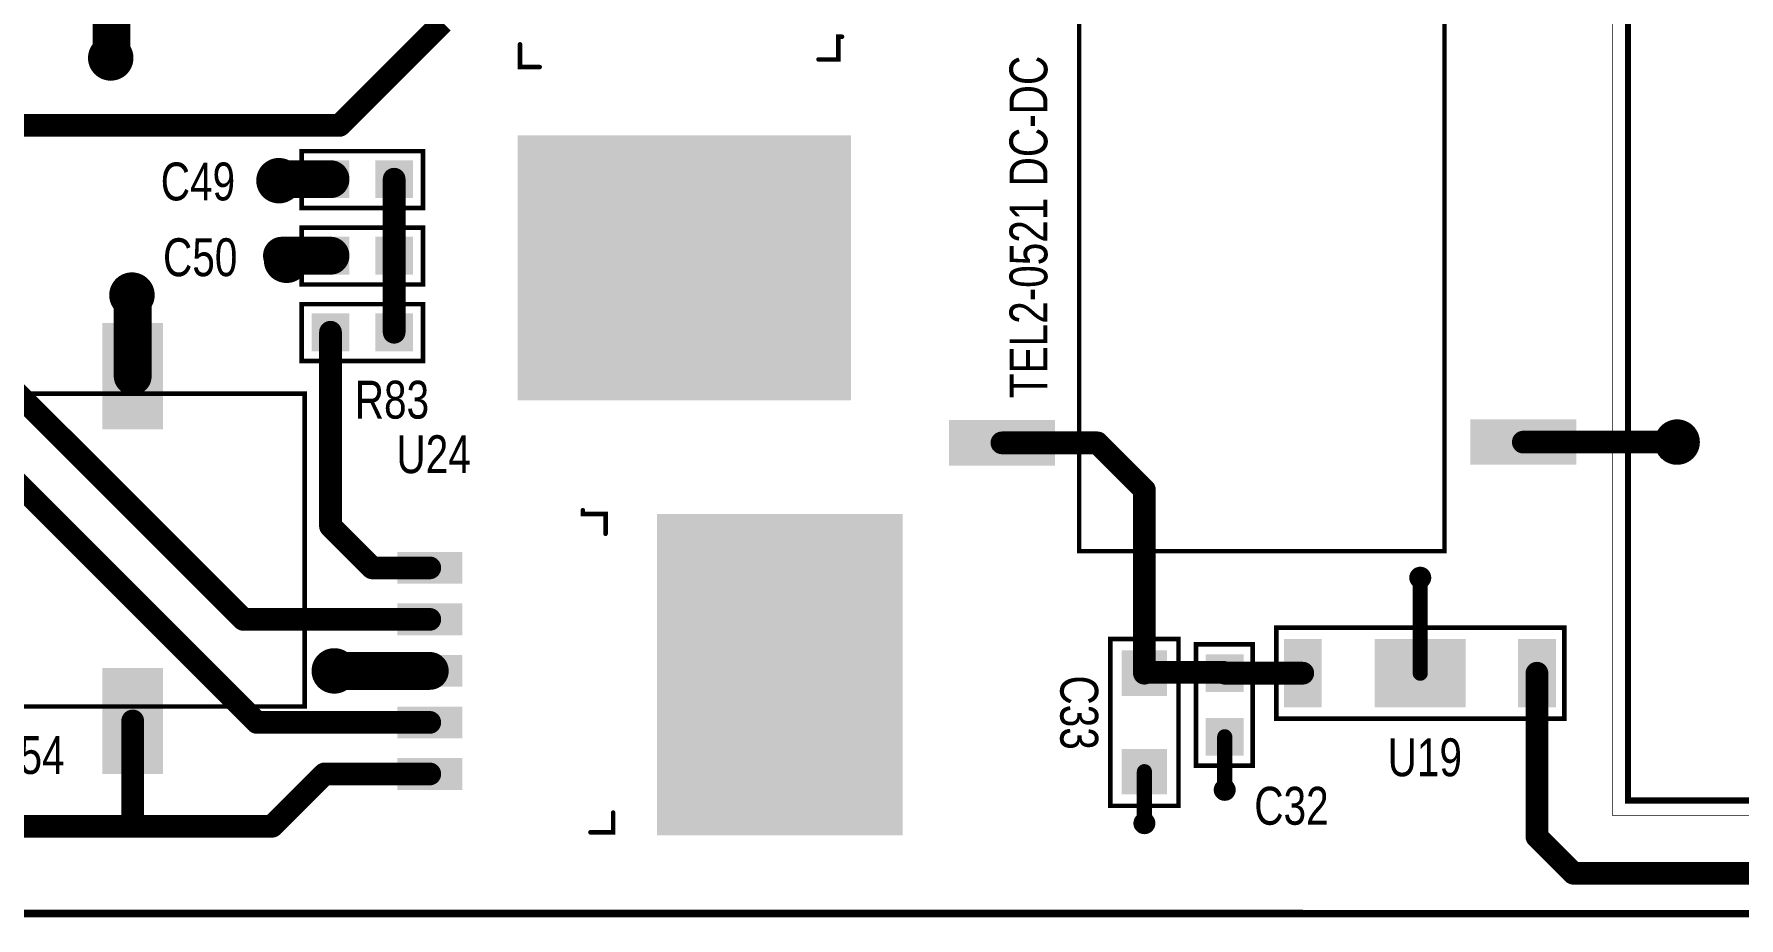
# Model space of a CAD drawing. Extents: x 0 to 8.76, y 0.02 to 4.83.
# Drawn here: x 1.787 to 4.037, y 0.023 to 1.19 of the extents above; entities that cross this region are included whole.
import ezdxf

# ---------------------------------------------------------------- set-up
doc = ezdxf.new("R2010")
doc.units = 0

msp = doc.modelspace()

# ---------------------------------------------------------------- linework, layer by layer
for points, const_width in [([(8.684, 0.028), (0.778, 0.029), (0.778, 4.826), (8.686, 4.826), (8.686, 0.028), (8.684, 0.028)], 0.01), ([(5.69, 2.018), (5.69, 0.158), (3.87, 0.158), (3.87, 2.018), (5.69, 2.018)], 0.001)]:
    msp.add_lwpolyline(points, close=True, dxfattribs=dict(const_width=const_width))
at = {"const_width": 0.0005}
msp.add_lwpolyline([(3.8698, 0.158, 1), (3.8703, 0.158, 1)], format="xyb", close=True, dxfattribs=at)
at = {"layer": 'DRL'}
for points, const_width in [([(1.878, 1.158, 1), (1.898, 1.158, 1)], 0.02), ([(2.1, 0.996, 1), (2.12, 0.996, 1)], 0.02), ([(2.1, 0.996, 1), (2.12, 0.996, 1)], 0.02), ([(2.1, 0.996, 1), (2.12, 0.996, 1)], 0.02), ([(2.11, 0.891, 1), (2.13, 0.891, 1)], 0.02), ([(2.11, 0.891, 1), (2.13, 0.891, 1)], 0.02), ([(1.906, 0.845, 1), (1.926, 0.845, 1)], 0.02), ([(1.906, 0.845, 1), (1.926, 0.845, 1)], 0.02), ([(1.906, 0.845, 1), (1.926, 0.845, 1)], 0.02), ([(3.945, 0.651, 1), (3.965, 0.651, 1)], 0.02), ([(3.945, 0.651, 1), (3.965, 0.651, 1)], 0.02), ([(3.611, 0.472, 1), (3.621, 0.472, 1)], 0.01), ([(3.611, 0.472, 1), (3.621, 0.472, 1)], 0.01), ([(2.173, 0.349, 1), (2.193, 0.349, 1)], 0.02), ([(3.353, 0.192, 1), (3.363, 0.192, 1)], 0.01), ([(3.353, 0.192, 1), (3.363, 0.192, 1)], 0.01), ([(3.247, 0.148, 1), (3.257, 0.148, 1)], 0.01), ([(3.247, 0.148, 1), (3.257, 0.148, 1)], 0.01)]:
    msp.add_lwpolyline(points, format="xyb", close=True, dxfattribs=dict(at, const_width=const_width))
at = {"layer": 'FAB'}
for points, const_width in [([(1.878, 1.158, 1), (1.898, 1.158, 1)], 0.02), ([(2.1, 0.996, 1), (2.12, 0.996, 1)], 0.02), ([(2.1, 0.996, 1), (2.12, 0.996, 1)], 0.02), ([(2.1, 0.996, 1), (2.12, 0.996, 1)], 0.02), ([(2.11, 0.891, 1), (2.13, 0.891, 1)], 0.02), ([(2.11, 0.891, 1), (2.13, 0.891, 1)], 0.02), ([(1.906, 0.845, 1), (1.926, 0.845, 1)], 0.02), ([(1.906, 0.845, 1), (1.926, 0.845, 1)], 0.02), ([(1.906, 0.845, 1), (1.926, 0.845, 1)], 0.02), ([(3.945, 0.651, 1), (3.965, 0.651, 1)], 0.02), ([(3.945, 0.651, 1), (3.965, 0.651, 1)], 0.02), ([(3.611, 0.472, 1), (3.621, 0.472, 1)], 0.01), ([(3.611, 0.472, 1), (3.621, 0.472, 1)], 0.01), ([(2.173, 0.349, 1), (2.193, 0.349, 1)], 0.02), ([(3.353, 0.192, 1), (3.363, 0.192, 1)], 0.01), ([(3.353, 0.192, 1), (3.363, 0.192, 1)], 0.01), ([(3.247, 0.148, 1), (3.257, 0.148, 1)], 0.01), ([(3.247, 0.148, 1), (3.257, 0.148, 1)], 0.01)]:
    msp.add_lwpolyline(points, format="xyb", close=True, dxfattribs=dict(at, const_width=const_width))
at = {"layer": 'GND'}
for points, const_width in [([(1.876, 1.158, 1), (1.9, 1.158, 1)], 0.025), ([(2.098, 0.996, 1), (2.122, 0.996, 1)], 0.025), ([(2.098, 0.996, 1), (2.122, 0.996, 1)], 0.025), ([(2.098, 0.996, 1), (2.122, 0.996, 1)], 0.025), ([(2.108, 0.891, 1), (2.132, 0.891, 1)], 0.025), ([(2.108, 0.891, 1), (2.132, 0.891, 1)], 0.025), ([(1.904, 0.845, 1), (1.928, 0.845, 1)], 0.025), ([(1.904, 0.845, 1), (1.928, 0.845, 1)], 0.025), ([(1.904, 0.845, 1), (1.928, 0.845, 1)], 0.025), ([(3.943, 0.651, 1), (3.967, 0.651, 1)], 0.025), ([(3.943, 0.651, 1), (3.967, 0.651, 1)], 0.025), ([(3.61, 0.472, 1), (3.622, 0.472, 1)], 0.012), ([(3.61, 0.472, 1), (3.622, 0.472, 1)], 0.012), ([(2.171, 0.349, 1), (2.195, 0.349, 1)], 0.025), ([(3.352, 0.192, 1), (3.364, 0.192, 1)], 0.012), ([(3.352, 0.192, 1), (3.364, 0.192, 1)], 0.012), ([(3.246, 0.148, 1), (3.258, 0.148, 1)], 0.012), ([(3.246, 0.148, 1), (3.258, 0.148, 1)], 0.012)]:
    msp.add_lwpolyline(points, format="xyb", close=True, dxfattribs=dict(at, const_width=const_width))
at = {"layer": 'I10'}
for points, const_width in [([(1.876, 1.158, 1), (1.9, 1.158, 1)], 0.025), ([(2.098, 0.996, 1), (2.122, 0.996, 1)], 0.025), ([(2.098, 0.996, 1), (2.122, 0.996, 1)], 0.025), ([(2.098, 0.996, 1), (2.122, 0.996, 1)], 0.025), ([(2.108, 0.891, 1), (2.132, 0.891, 1)], 0.025), ([(2.108, 0.891, 1), (2.132, 0.891, 1)], 0.025), ([(1.904, 0.845, 1), (1.928, 0.845, 1)], 0.025), ([(1.904, 0.845, 1), (1.928, 0.845, 1)], 0.025), ([(1.904, 0.845, 1), (1.928, 0.845, 1)], 0.025), ([(3.943, 0.651, 1), (3.967, 0.651, 1)], 0.025), ([(3.943, 0.651, 1), (3.967, 0.651, 1)], 0.025), ([(3.61, 0.472, 1), (3.622, 0.472, 1)], 0.012), ([(3.61, 0.472, 1), (3.622, 0.472, 1)], 0.012), ([(2.171, 0.349, 1), (2.195, 0.349, 1)], 0.025), ([(3.352, 0.192, 1), (3.364, 0.192, 1)], 0.012), ([(3.352, 0.192, 1), (3.364, 0.192, 1)], 0.012), ([(3.246, 0.148, 1), (3.258, 0.148, 1)], 0.012), ([(3.246, 0.148, 1), (3.258, 0.148, 1)], 0.012)]:
    msp.add_lwpolyline(points, format="xyb", close=True, dxfattribs=dict(at, const_width=const_width))
at = {"layer": 'I11'}
for points, const_width in [([(1.876, 1.158, 1), (1.9, 1.158, 1)], 0.025), ([(2.098, 0.996, 1), (2.122, 0.996, 1)], 0.025), ([(2.098, 0.996, 1), (2.122, 0.996, 1)], 0.025), ([(2.098, 0.996, 1), (2.122, 0.996, 1)], 0.025), ([(2.108, 0.891, 1), (2.132, 0.891, 1)], 0.025), ([(2.108, 0.891, 1), (2.132, 0.891, 1)], 0.025), ([(1.904, 0.845, 1), (1.928, 0.845, 1)], 0.025), ([(1.904, 0.845, 1), (1.928, 0.845, 1)], 0.025), ([(1.904, 0.845, 1), (1.928, 0.845, 1)], 0.025), ([(3.943, 0.651, 1), (3.967, 0.651, 1)], 0.025), ([(3.943, 0.651, 1), (3.967, 0.651, 1)], 0.025), ([(3.61, 0.472, 1), (3.622, 0.472, 1)], 0.012), ([(3.61, 0.472, 1), (3.622, 0.472, 1)], 0.012), ([(2.171, 0.349, 1), (2.195, 0.349, 1)], 0.025), ([(3.352, 0.192, 1), (3.364, 0.192, 1)], 0.012), ([(3.352, 0.192, 1), (3.364, 0.192, 1)], 0.012), ([(3.246, 0.148, 1), (3.258, 0.148, 1)], 0.012), ([(3.246, 0.148, 1), (3.258, 0.148, 1)], 0.012)]:
    msp.add_lwpolyline(points, format="xyb", close=True, dxfattribs=dict(at, const_width=const_width))
at = {"layer": 'I12'}
for points, const_width in [([(1.876, 1.158, 1), (1.9, 1.158, 1)], 0.025), ([(2.098, 0.996, 1), (2.122, 0.996, 1)], 0.025), ([(2.098, 0.996, 1), (2.122, 0.996, 1)], 0.025), ([(2.098, 0.996, 1), (2.122, 0.996, 1)], 0.025), ([(2.108, 0.891, 1), (2.132, 0.891, 1)], 0.025), ([(2.108, 0.891, 1), (2.132, 0.891, 1)], 0.025), ([(1.904, 0.845, 1), (1.928, 0.845, 1)], 0.025), ([(1.904, 0.845, 1), (1.928, 0.845, 1)], 0.025), ([(1.904, 0.845, 1), (1.928, 0.845, 1)], 0.025), ([(3.943, 0.651, 1), (3.967, 0.651, 1)], 0.025), ([(3.943, 0.651, 1), (3.967, 0.651, 1)], 0.025), ([(3.61, 0.472, 1), (3.622, 0.472, 1)], 0.012), ([(3.61, 0.472, 1), (3.622, 0.472, 1)], 0.012), ([(2.171, 0.349, 1), (2.195, 0.349, 1)], 0.025), ([(3.352, 0.192, 1), (3.364, 0.192, 1)], 0.012), ([(3.352, 0.192, 1), (3.364, 0.192, 1)], 0.012), ([(3.246, 0.148, 1), (3.258, 0.148, 1)], 0.012), ([(3.246, 0.148, 1), (3.258, 0.148, 1)], 0.012)]:
    msp.add_lwpolyline(points, format="xyb", close=True, dxfattribs=dict(at, const_width=const_width))
at = {"layer": 'IN3'}
for points, const_width in [([(1.876, 1.158, 1), (1.9, 1.158, 1)], 0.025), ([(2.098, 0.996, 1), (2.122, 0.996, 1)], 0.025), ([(2.098, 0.996, 1), (2.122, 0.996, 1)], 0.025), ([(2.098, 0.996, 1), (2.122, 0.996, 1)], 0.025), ([(2.108, 0.891, 1), (2.132, 0.891, 1)], 0.025), ([(2.108, 0.891, 1), (2.132, 0.891, 1)], 0.025), ([(1.904, 0.845, 1), (1.928, 0.845, 1)], 0.025), ([(1.904, 0.845, 1), (1.928, 0.845, 1)], 0.025), ([(1.904, 0.845, 1), (1.928, 0.845, 1)], 0.025), ([(3.943, 0.651, 1), (3.967, 0.651, 1)], 0.025), ([(3.943, 0.651, 1), (3.967, 0.651, 1)], 0.025), ([(3.61, 0.472, 1), (3.622, 0.472, 1)], 0.012), ([(3.61, 0.472, 1), (3.622, 0.472, 1)], 0.012), ([(2.171, 0.349, 1), (2.195, 0.349, 1)], 0.025), ([(3.352, 0.192, 1), (3.364, 0.192, 1)], 0.012), ([(3.352, 0.192, 1), (3.364, 0.192, 1)], 0.012), ([(3.246, 0.148, 1), (3.258, 0.148, 1)], 0.012), ([(3.246, 0.148, 1), (3.258, 0.148, 1)], 0.012)]:
    msp.add_lwpolyline(points, format="xyb", close=True, dxfattribs=dict(at, const_width=const_width))
at = {"layer": 'IN4'}
for points, const_width in [([(1.876, 1.158, 1), (1.9, 1.158, 1)], 0.025), ([(2.098, 0.996, 1), (2.122, 0.996, 1)], 0.025), ([(2.098, 0.996, 1), (2.122, 0.996, 1)], 0.025), ([(2.098, 0.996, 1), (2.122, 0.996, 1)], 0.025), ([(2.108, 0.891, 1), (2.132, 0.891, 1)], 0.025), ([(2.108, 0.891, 1), (2.132, 0.891, 1)], 0.025), ([(1.904, 0.845, 1), (1.928, 0.845, 1)], 0.025), ([(1.904, 0.845, 1), (1.928, 0.845, 1)], 0.025), ([(1.904, 0.845, 1), (1.928, 0.845, 1)], 0.025), ([(3.943, 0.651, 1), (3.967, 0.651, 1)], 0.025), ([(3.943, 0.651, 1), (3.967, 0.651, 1)], 0.025), ([(3.61, 0.472, 1), (3.622, 0.472, 1)], 0.012), ([(3.61, 0.472, 1), (3.622, 0.472, 1)], 0.012), ([(2.171, 0.349, 1), (2.195, 0.349, 1)], 0.025), ([(3.352, 0.192, 1), (3.364, 0.192, 1)], 0.012), ([(3.352, 0.192, 1), (3.364, 0.192, 1)], 0.012), ([(3.246, 0.148, 1), (3.258, 0.148, 1)], 0.012), ([(3.246, 0.148, 1), (3.258, 0.148, 1)], 0.012)]:
    msp.add_lwpolyline(points, format="xyb", close=True, dxfattribs=dict(at, const_width=const_width))
at = {"layer": 'IN5'}
for points, const_width in [([(1.876, 1.158, 1), (1.9, 1.158, 1)], 0.025), ([(2.098, 0.996, 1), (2.122, 0.996, 1)], 0.025), ([(2.098, 0.996, 1), (2.122, 0.996, 1)], 0.025), ([(2.098, 0.996, 1), (2.122, 0.996, 1)], 0.025), ([(2.108, 0.891, 1), (2.132, 0.891, 1)], 0.025), ([(2.108, 0.891, 1), (2.132, 0.891, 1)], 0.025), ([(1.904, 0.845, 1), (1.928, 0.845, 1)], 0.025), ([(1.904, 0.845, 1), (1.928, 0.845, 1)], 0.025), ([(1.904, 0.845, 1), (1.928, 0.845, 1)], 0.025), ([(3.943, 0.651, 1), (3.967, 0.651, 1)], 0.025), ([(3.943, 0.651, 1), (3.967, 0.651, 1)], 0.025), ([(3.61, 0.472, 1), (3.622, 0.472, 1)], 0.012), ([(3.61, 0.472, 1), (3.622, 0.472, 1)], 0.012), ([(2.171, 0.349, 1), (2.195, 0.349, 1)], 0.025), ([(3.352, 0.192, 1), (3.364, 0.192, 1)], 0.012), ([(3.352, 0.192, 1), (3.364, 0.192, 1)], 0.012), ([(3.246, 0.148, 1), (3.258, 0.148, 1)], 0.012), ([(3.246, 0.148, 1), (3.258, 0.148, 1)], 0.012)]:
    msp.add_lwpolyline(points, format="xyb", close=True, dxfattribs=dict(at, const_width=const_width))
at = {"layer": 'IN6'}
for points, const_width in [([(1.876, 1.158, 1), (1.9, 1.158, 1)], 0.025), ([(2.098, 0.996, 1), (2.122, 0.996, 1)], 0.025), ([(2.098, 0.996, 1), (2.122, 0.996, 1)], 0.025), ([(2.098, 0.996, 1), (2.122, 0.996, 1)], 0.025), ([(2.108, 0.891, 1), (2.132, 0.891, 1)], 0.025), ([(2.108, 0.891, 1), (2.132, 0.891, 1)], 0.025), ([(1.904, 0.845, 1), (1.928, 0.845, 1)], 0.025), ([(1.904, 0.845, 1), (1.928, 0.845, 1)], 0.025), ([(1.904, 0.845, 1), (1.928, 0.845, 1)], 0.025), ([(3.943, 0.651, 1), (3.967, 0.651, 1)], 0.025), ([(3.943, 0.651, 1), (3.967, 0.651, 1)], 0.025), ([(3.61, 0.472, 1), (3.622, 0.472, 1)], 0.012), ([(3.61, 0.472, 1), (3.622, 0.472, 1)], 0.012), ([(2.171, 0.349, 1), (2.195, 0.349, 1)], 0.025), ([(3.352, 0.192, 1), (3.364, 0.192, 1)], 0.012), ([(3.352, 0.192, 1), (3.364, 0.192, 1)], 0.012), ([(3.246, 0.148, 1), (3.258, 0.148, 1)], 0.012), ([(3.246, 0.148, 1), (3.258, 0.148, 1)], 0.012)]:
    msp.add_lwpolyline(points, format="xyb", close=True, dxfattribs=dict(at, const_width=const_width))
at = {"layer": 'IN7'}
for points, const_width in [([(1.876, 1.158, 1), (1.9, 1.158, 1)], 0.025), ([(2.098, 0.996, 1), (2.122, 0.996, 1)], 0.025), ([(2.098, 0.996, 1), (2.122, 0.996, 1)], 0.025), ([(2.098, 0.996, 1), (2.122, 0.996, 1)], 0.025), ([(2.108, 0.891, 1), (2.132, 0.891, 1)], 0.025), ([(2.108, 0.891, 1), (2.132, 0.891, 1)], 0.025), ([(1.904, 0.845, 1), (1.928, 0.845, 1)], 0.025), ([(1.904, 0.845, 1), (1.928, 0.845, 1)], 0.025), ([(1.904, 0.845, 1), (1.928, 0.845, 1)], 0.025), ([(3.943, 0.651, 1), (3.967, 0.651, 1)], 0.025), ([(3.943, 0.651, 1), (3.967, 0.651, 1)], 0.025), ([(3.61, 0.472, 1), (3.622, 0.472, 1)], 0.012), ([(3.61, 0.472, 1), (3.622, 0.472, 1)], 0.012), ([(2.171, 0.349, 1), (2.195, 0.349, 1)], 0.025), ([(3.352, 0.192, 1), (3.364, 0.192, 1)], 0.012), ([(3.352, 0.192, 1), (3.364, 0.192, 1)], 0.012), ([(3.246, 0.148, 1), (3.258, 0.148, 1)], 0.012), ([(3.246, 0.148, 1), (3.258, 0.148, 1)], 0.012)]:
    msp.add_lwpolyline(points, format="xyb", close=True, dxfattribs=dict(at, const_width=const_width))
at = {"layer": 'IN8'}
for points, const_width in [([(1.876, 1.158, 1), (1.9, 1.158, 1)], 0.025), ([(2.098, 0.996, 1), (2.122, 0.996, 1)], 0.025), ([(2.098, 0.996, 1), (2.122, 0.996, 1)], 0.025), ([(2.098, 0.996, 1), (2.122, 0.996, 1)], 0.025), ([(2.108, 0.891, 1), (2.132, 0.891, 1)], 0.025), ([(2.108, 0.891, 1), (2.132, 0.891, 1)], 0.025), ([(1.904, 0.845, 1), (1.928, 0.845, 1)], 0.025), ([(1.904, 0.845, 1), (1.928, 0.845, 1)], 0.025), ([(1.904, 0.845, 1), (1.928, 0.845, 1)], 0.025), ([(3.943, 0.651, 1), (3.967, 0.651, 1)], 0.025), ([(3.943, 0.651, 1), (3.967, 0.651, 1)], 0.025), ([(3.61, 0.472, 1), (3.622, 0.472, 1)], 0.012), ([(3.61, 0.472, 1), (3.622, 0.472, 1)], 0.012), ([(2.171, 0.349, 1), (2.195, 0.349, 1)], 0.025), ([(3.352, 0.192, 1), (3.364, 0.192, 1)], 0.012), ([(3.352, 0.192, 1), (3.364, 0.192, 1)], 0.012), ([(3.246, 0.148, 1), (3.258, 0.148, 1)], 0.012), ([(3.246, 0.148, 1), (3.258, 0.148, 1)], 0.012)]:
    msp.add_lwpolyline(points, format="xyb", close=True, dxfattribs=dict(at, const_width=const_width))
at = {"layer": 'IN9'}
for points, const_width in [([(1.876, 1.158, 1), (1.9, 1.158, 1)], 0.025), ([(2.098, 0.996, 1), (2.122, 0.996, 1)], 0.025), ([(2.098, 0.996, 1), (2.122, 0.996, 1)], 0.025), ([(2.098, 0.996, 1), (2.122, 0.996, 1)], 0.025), ([(2.108, 0.891, 1), (2.132, 0.891, 1)], 0.025), ([(2.108, 0.891, 1), (2.132, 0.891, 1)], 0.025), ([(1.904, 0.845, 1), (1.928, 0.845, 1)], 0.025), ([(1.904, 0.845, 1), (1.928, 0.845, 1)], 0.025), ([(1.904, 0.845, 1), (1.928, 0.845, 1)], 0.025), ([(3.943, 0.651, 1), (3.967, 0.651, 1)], 0.025), ([(3.943, 0.651, 1), (3.967, 0.651, 1)], 0.025), ([(3.61, 0.472, 1), (3.622, 0.472, 1)], 0.012), ([(3.61, 0.472, 1), (3.622, 0.472, 1)], 0.012), ([(2.171, 0.349, 1), (2.195, 0.349, 1)], 0.025), ([(3.352, 0.192, 1), (3.364, 0.192, 1)], 0.012), ([(3.352, 0.192, 1), (3.364, 0.192, 1)], 0.012), ([(3.246, 0.148, 1), (3.258, 0.148, 1)], 0.012), ([(3.246, 0.148, 1), (3.258, 0.148, 1)], 0.012)]:
    msp.add_lwpolyline(points, format="xyb", close=True, dxfattribs=dict(at, const_width=const_width))
at = {"layer": 'NOT'}
for points, const_width in [([(1.878, 1.158, 1), (1.898, 1.158, 1)], 0.02), ([(2.1, 0.996, 1), (2.12, 0.996, 1)], 0.02), ([(2.1, 0.996, 1), (2.12, 0.996, 1)], 0.02), ([(2.1, 0.996, 1), (2.12, 0.996, 1)], 0.02), ([(2.11, 0.891, 1), (2.13, 0.891, 1)], 0.02), ([(2.11, 0.891, 1), (2.13, 0.891, 1)], 0.02), ([(1.906, 0.845, 1), (1.926, 0.845, 1)], 0.02), ([(1.906, 0.845, 1), (1.926, 0.845, 1)], 0.02), ([(1.906, 0.845, 1), (1.926, 0.845, 1)], 0.02), ([(3.945, 0.651, 1), (3.965, 0.651, 1)], 0.02), ([(3.945, 0.651, 1), (3.965, 0.651, 1)], 0.02), ([(3.611, 0.472, 1), (3.621, 0.472, 1)], 0.01), ([(3.611, 0.472, 1), (3.621, 0.472, 1)], 0.01), ([(2.173, 0.349, 1), (2.193, 0.349, 1)], 0.02), ([(3.353, 0.192, 1), (3.363, 0.192, 1)], 0.01), ([(3.353, 0.192, 1), (3.363, 0.192, 1)], 0.01), ([(3.247, 0.148, 1), (3.257, 0.148, 1)], 0.01), ([(3.247, 0.148, 1), (3.257, 0.148, 1)], 0.01)]:
    msp.add_lwpolyline(points, format="xyb", close=True, dxfattribs=dict(at, const_width=const_width))
at = {"layer": 'PWR'}
for points, const_width in [([(1.876, 1.158, 1), (1.9, 1.158, 1)], 0.025), ([(2.098, 0.996, 1), (2.122, 0.996, 1)], 0.025), ([(2.098, 0.996, 1), (2.122, 0.996, 1)], 0.025), ([(2.098, 0.996, 1), (2.122, 0.996, 1)], 0.025), ([(2.108, 0.891, 1), (2.132, 0.891, 1)], 0.025), ([(2.108, 0.891, 1), (2.132, 0.891, 1)], 0.025), ([(1.904, 0.845, 1), (1.928, 0.845, 1)], 0.025), ([(1.904, 0.845, 1), (1.928, 0.845, 1)], 0.025), ([(1.904, 0.845, 1), (1.928, 0.845, 1)], 0.025), ([(3.943, 0.651, 1), (3.967, 0.651, 1)], 0.025), ([(3.943, 0.651, 1), (3.967, 0.651, 1)], 0.025), ([(3.61, 0.472, 1), (3.622, 0.472, 1)], 0.012), ([(3.61, 0.472, 1), (3.622, 0.472, 1)], 0.012), ([(2.171, 0.349, 1), (2.195, 0.349, 1)], 0.025), ([(3.352, 0.192, 1), (3.364, 0.192, 1)], 0.012), ([(3.352, 0.192, 1), (3.364, 0.192, 1)], 0.012), ([(3.246, 0.148, 1), (3.258, 0.148, 1)], 0.012), ([(3.246, 0.148, 1), (3.258, 0.148, 1)], 0.012)]:
    msp.add_lwpolyline(points, format="xyb", close=True, dxfattribs=dict(at, const_width=const_width))
at = {"layer": 'SMT'}
for points, const_width in [([(1.873, 1.158, 1), (1.903, 1.158, 1)], 0.03), ([(2.095, 0.996, 1), (2.125, 0.996, 1)], 0.03), ([(2.095, 0.996, 1), (2.125, 0.996, 1)], 0.03), ([(2.095, 0.996, 1), (2.125, 0.996, 1)], 0.03), ([(2.105, 0.891, 1), (2.135, 0.891, 1)], 0.03), ([(2.105, 0.891, 1), (2.135, 0.891, 1)], 0.03), ([(1.901, 0.845, 1), (1.931, 0.845, 1)], 0.03), ([(1.901, 0.845, 1), (1.931, 0.845, 1)], 0.03), ([(1.901, 0.845, 1), (1.931, 0.845, 1)], 0.03), ([(3.94, 0.651, 1), (3.97, 0.651, 1)], 0.03), ([(3.94, 0.651, 1), (3.97, 0.651, 1)], 0.03), ([(3.609, 0.472, 1), (3.623, 0.472, 1)], 0.015), ([(3.609, 0.472, 1), (3.623, 0.472, 1)], 0.015), ([(2.168, 0.349, 1), (2.198, 0.349, 1)], 0.03), ([(3.351, 0.192, 1), (3.365, 0.192, 1)], 0.015), ([(3.351, 0.192, 1), (3.365, 0.192, 1)], 0.015), ([(3.245, 0.148, 1), (3.259, 0.148, 1)], 0.015), ([(3.245, 0.148, 1), (3.259, 0.148, 1)], 0.015)]:
    msp.add_lwpolyline(points, format="xyb", close=True, dxfattribs=dict(at, const_width=const_width))
for points in [[(2.425, 0.706), (2.865, 0.706), (2.425, 1.056), (2.865, 1.056)], [(2.153, 0.973), (2.203, 0.973), (2.153, 1.023), (2.203, 1.023)], [(2.237, 0.973), (2.287, 0.973), (2.237, 1.023), (2.287, 1.023)], [(2.153, 0.872), (2.203, 0.872), (2.153, 0.922), (2.203, 0.922)], [(2.237, 0.872), (2.287, 0.872), (2.237, 0.922), (2.287, 0.922)], [(2.153, 0.771), (2.203, 0.771), (2.153, 0.821), (2.203, 0.821)], [(2.237, 0.771), (2.287, 0.771), (2.237, 0.821), (2.287, 0.821)], [(1.877, 0.668), (1.957, 0.668), (1.877, 0.808), (1.957, 0.808)], [(2.994, 0.62), (3.134, 0.62), (2.994, 0.68), (3.134, 0.68)], [(3.682, 0.621), (3.822, 0.621), (3.682, 0.681), (3.822, 0.681)], [(2.609, 0.132), (2.933, 0.132), (2.609, 0.556), (2.933, 0.556)], [(2.266, 0.464), (2.352, 0.464), (2.266, 0.506), (2.352, 0.506)], [(2.266, 0.396), (2.352, 0.396), (2.266, 0.438), (2.352, 0.438)], [(3.436, 0.301), (3.486, 0.301), (3.436, 0.391), (3.486, 0.391)], [(3.556, 0.301), (3.676, 0.301), (3.556, 0.391), (3.676, 0.391)], [(3.745, 0.301), (3.795, 0.301), (3.745, 0.391), (3.795, 0.391)], [(2.266, 0.328), (2.352, 0.328), (2.266, 0.37), (2.352, 0.37)], [(3.222, 0.316), (3.282, 0.316), (3.222, 0.376), (3.282, 0.376)], [(3.333, 0.321), (3.383, 0.321), (3.333, 0.371), (3.383, 0.371)], [(1.877, 0.213), (1.957, 0.213), (1.877, 0.353), (1.957, 0.353)], [(2.266, 0.26), (2.352, 0.26), (2.266, 0.302), (2.352, 0.302)], [(3.333, 0.237), (3.383, 0.237), (3.333, 0.287), (3.383, 0.287)], [(2.266, 0.192), (2.352, 0.192), (2.266, 0.234), (2.352, 0.234)], [(3.222, 0.186), (3.282, 0.186), (3.222, 0.246), (3.282, 0.246)]]:
    msp.add_solid(points, dxfattribs=at)
at = {"layer": 'SPT'}
for points in [[(2.425, 0.706), (2.865, 0.706), (2.425, 1.056), (2.865, 1.056)], [(2.153, 0.973), (2.203, 0.973), (2.153, 1.023), (2.203, 1.023)], [(2.237, 0.973), (2.287, 0.973), (2.237, 1.023), (2.287, 1.023)], [(2.153, 0.872), (2.203, 0.872), (2.153, 0.922), (2.203, 0.922)], [(2.237, 0.872), (2.287, 0.872), (2.237, 0.922), (2.287, 0.922)], [(2.153, 0.771), (2.203, 0.771), (2.153, 0.821), (2.203, 0.821)], [(2.237, 0.771), (2.287, 0.771), (2.237, 0.821), (2.287, 0.821)], [(1.877, 0.668), (1.957, 0.668), (1.877, 0.808), (1.957, 0.808)], [(2.994, 0.62), (3.134, 0.62), (2.994, 0.68), (3.134, 0.68)], [(3.682, 0.621), (3.822, 0.621), (3.682, 0.681), (3.822, 0.681)], [(2.609, 0.132), (2.933, 0.132), (2.609, 0.556), (2.933, 0.556)], [(2.266, 0.464), (2.352, 0.464), (2.266, 0.506), (2.352, 0.506)], [(2.266, 0.396), (2.352, 0.396), (2.266, 0.438), (2.352, 0.438)], [(3.436, 0.301), (3.486, 0.301), (3.436, 0.391), (3.486, 0.391)], [(3.556, 0.301), (3.676, 0.301), (3.556, 0.391), (3.676, 0.391)], [(3.745, 0.301), (3.795, 0.301), (3.745, 0.391), (3.795, 0.391)], [(2.266, 0.328), (2.352, 0.328), (2.266, 0.37), (2.352, 0.37)], [(3.222, 0.316), (3.282, 0.316), (3.222, 0.376), (3.282, 0.376)], [(3.333, 0.321), (3.383, 0.321), (3.333, 0.371), (3.383, 0.371)], [(1.877, 0.213), (1.957, 0.213), (1.877, 0.353), (1.957, 0.353)], [(2.266, 0.26), (2.352, 0.26), (2.266, 0.302), (2.352, 0.302)], [(3.333, 0.237), (3.383, 0.237), (3.333, 0.287), (3.383, 0.287)], [(2.266, 0.192), (2.352, 0.192), (2.266, 0.234), (2.352, 0.234)], [(3.222, 0.186), (3.282, 0.186), (3.222, 0.246), (3.282, 0.246)]]:
    msp.add_solid(points, dxfattribs=at)
at = {"layer": 'SST'}
for points, const_width in [([(5.67, 0.178), (3.89, 0.178), (3.89, 1.998), (5.67, 1.998), (5.67, 0.178)], 0.008), ([(2.3, 0.96), (2.14, 0.96), (2.14, 0.96), (2.14, 1.035), (2.3, 1.035), (2.3, 0.96)], 0.006), ([(2.3, 0.859), (2.14, 0.859), (2.14, 0.859), (2.14, 0.934), (2.3, 0.934), (2.3, 0.859)], 0.006), ([(2.14, 0.833), (2.3, 0.833), (2.3, 0.833), (2.3, 0.758), (2.14, 0.758), (2.14, 0.833)], 0.006), ([(1.984, 0.302), (2.144, 0.302), (2.144, 0.715), (1.694, 0.715), (1.694, 0.302), (1.984, 0.302)], 0.006), ([(3.207, 0.171), (3.297, 0.171), (3.297, 0.171), (3.297, 0.391), (3.207, 0.391), (3.207, 0.171)], 0.006), ([(3.395, 0.384), (3.395, 0.224), (3.395, 0.224), (3.32, 0.224), (3.32, 0.384), (3.395, 0.384)], 0.006)]:
    msp.add_lwpolyline(points, close=True, dxfattribs=dict(at, const_width=const_width))
at = {"layer": 'SST', "const_width": 0.006}
for points in [[(3.166, 1.489), (3.166, 0.507), (3.648, 0.507), (3.648, 1.491), (3.168, 1.491), (3.165, 1.488)], [(2.454, 1.146), (2.428, 1.146), (2.428, 1.176)], [(2.853, 1.186), (2.848, 1.186), (2.848, 1.156), (2.822, 1.156)], [(2.511, 0.561), (2.511, 0.556), (2.541, 0.556), (2.541, 0.53)], [(3.766, 0.286), (3.426, 0.286), (3.426, 0.406), (3.806, 0.406), (3.806, 0.286), (3.746, 0.286)], [(2.551, 0.162), (2.551, 0.136), (2.521, 0.136)]]:
    msp.add_lwpolyline(points, dxfattribs=at)
at = {"layer": 'SST'}
for points, const_width in [([(2.4265, 1.176, 1), (2.4295, 1.176, 1)], 0.003), ([(2.8465, 1.186, 1), (2.8495, 1.186, 1)], 0.003), ([(2.8515, 1.186, 1), (2.8545, 1.186, 1)], 0.003), ([(2.4265, 1.146, 1), (2.4295, 1.146, 1)], 0.003), ([(2.4525, 1.146, 1), (2.4555, 1.146, 1)], 0.003), ([(2.8205, 1.156, 1), (2.8235, 1.156, 1)], 0.003), ([(2.8465, 1.156, 1), (2.8495, 1.156, 1)], 0.003), ([(2.1385, 1.035, 1), (2.1415, 1.035, 1)], 0.003), ([(2.2985, 1.035, 1), (2.3015, 1.035, 1)], 0.003), ([(2.1385, 0.96, 1), (2.1415, 0.96, 1)], 0.003), ([(2.1385, 0.96, 1), (2.1415, 0.96, 1)], 0.003), ([(2.2985, 0.96, 1), (2.3015, 0.96, 1)], 0.003), ([(2.2985, 0.96, 1), (2.3015, 0.96, 1)], 0.003), ([(2.1385, 0.934, 1), (2.1415, 0.934, 1)], 0.003), ([(2.2985, 0.934, 1), (2.3015, 0.934, 1)], 0.003), ([(2.1385, 0.859, 1), (2.1415, 0.859, 1)], 0.003), ([(2.1385, 0.859, 1), (2.1415, 0.859, 1)], 0.003), ([(2.2985, 0.859, 1), (2.3015, 0.859, 1)], 0.003), ([(2.2985, 0.859, 1), (2.3015, 0.859, 1)], 0.003), ([(2.1385, 0.833, 1), (2.1415, 0.833, 1)], 0.003), ([(2.1385, 0.833, 1), (2.1415, 0.833, 1)], 0.003), ([(2.2985, 0.833, 1), (2.3015, 0.833, 1)], 0.003), ([(2.2985, 0.833, 1), (2.3015, 0.833, 1)], 0.003), ([(2.1385, 0.758, 1), (2.1415, 0.758, 1)], 0.003), ([(2.2985, 0.758, 1), (2.3015, 0.758, 1)], 0.003), ([(2.1425, 0.715, 1), (2.1455, 0.715, 1)], 0.003), ([(2.5095, 0.561, 1), (2.5125, 0.561, 1)], 0.003), ([(2.5095, 0.556, 1), (2.5125, 0.556, 1)], 0.003), ([(2.5395, 0.556, 1), (2.5425, 0.556, 1)], 0.003), ([(2.5395, 0.53, 1), (2.5425, 0.53, 1)], 0.003), ([(3.1645, 0.507, 1), (3.1675, 0.507, 1)], 0.003), ([(3.6465, 0.507, 1), (3.6495, 0.507, 1)], 0.003), ([(3.4245, 0.406, 1), (3.4275, 0.406, 1)], 0.003), ([(3.8045, 0.406, 1), (3.8075, 0.406, 1)], 0.003), ([(3.2055, 0.391, 1), (3.2085, 0.391, 1)], 0.003), ([(3.2955, 0.391, 1), (3.2985, 0.391, 1)], 0.003), ([(3.3185, 0.384, 1), (3.3215, 0.384, 1)], 0.003), ([(3.3935, 0.384, 1), (3.3965, 0.384, 1)], 0.003), ([(3.3935, 0.384, 1), (3.3965, 0.384, 1)], 0.003), ([(1.9825, 0.302, 1), (1.9855, 0.302, 1)], 0.003), ([(1.9825, 0.302, 1), (1.9855, 0.302, 1)], 0.003), ([(2.1425, 0.302, 1), (2.1455, 0.302, 1)], 0.003), ([(3.4245, 0.286, 1), (3.4275, 0.286, 1)], 0.003), ([(3.7445, 0.286, 1), (3.7475, 0.286, 1)], 0.003), ([(3.7645, 0.286, 1), (3.7675, 0.286, 1)], 0.003), ([(3.8045, 0.286, 1), (3.8075, 0.286, 1)], 0.003), ([(3.3185, 0.224, 1), (3.3215, 0.224, 1)], 0.003), ([(3.3935, 0.224, 1), (3.3965, 0.224, 1)], 0.003), ([(3.3935, 0.224, 1), (3.3965, 0.224, 1)], 0.003), ([(3.888, 0.178, 1), (3.892, 0.178, 1)], 0.004), ([(2.5495, 0.162, 1), (2.5525, 0.162, 1)], 0.003), ([(3.2055, 0.171, 1), (3.2085, 0.171, 1)], 0.003), ([(3.2055, 0.171, 1), (3.2085, 0.171, 1)], 0.003), ([(3.2955, 0.171, 1), (3.2985, 0.171, 1)], 0.003), ([(3.2955, 0.171, 1), (3.2985, 0.171, 1)], 0.003), ([(2.5195, 0.136, 1), (2.5225, 0.136, 1)], 0.003), ([(2.5495, 0.136, 1), (2.5525, 0.136, 1)], 0.003)]:
    msp.add_lwpolyline(points, format="xyb", close=True, dxfattribs=dict(at, const_width=const_width))
at = {"layer": 'TOP'}
for points, const_width in [([(1.889, 1.402), (1.889, 1.157)], 0.05), ([(2.326, 1.205), (2.19, 1.069)], 0.03), ([(1.889, 1.157), (1.888, 1.158)], 0.05), ([(2.19, 1.069), (1.677, 1.069)], 0.03), ([(2.178, 0.998), (2.11, 0.998)], 0.05), ([(2.11, 0.998), (2.11, 0.997)], 0.05), ([(2.11, 0.997), (2.11, 0.998)], 0.05), ([(2.11, 0.998), (2.178, 0.998)], 0.05), ([(2.178, 0.998), (2.11, 0.998)], 0.05), ([(2.11, 0.998), (2.11, 0.997)], 0.05), ([(2.262, 0.897), (2.262, 0.998)], 0.03), ([(2.11, 0.997), (2.11, 0.996)], 0.012), ([(2.11, 0.996), (2.11, 0.997)], 0.012), ([(2.11, 0.997), (2.11, 0.996)], 0.012), ([(2.12, 0.891), (2.114, 0.897)], 0.05), ([(2.114, 0.897), (2.178, 0.897)], 0.05), ([(2.12, 0.891), (2.114, 0.897)], 0.05), ([(2.114, 0.897), (2.178, 0.897)], 0.05), ([(2.262, 0.796), (2.262, 0.897)], 0.03), ([(1.916, 0.845), (1.917, 0.846)], 0.05), ([(1.916, 0.845), (1.917, 0.846)], 0.05), ([(1.917, 0.846), (1.916, 0.845)], 0.05), ([(1.917, 0.846), (1.917, 0.738)], 0.05), ([(1.917, 0.846), (1.917, 0.738)], 0.05), ([(1.917, 0.738), (1.917, 0.846)], 0.05), ([(1.677, 0.803), (2.063, 0.417)], 0.03), ([(2.178, 0.796), (2.178, 0.54)], 0.03), ([(3.064, 0.65), (3.19, 0.65)], 0.03), ([(3.19, 0.65), (3.252, 0.588)], 0.03), ([(3.955, 0.651), (3.752, 0.651)], 0.03), ([(3.752, 0.651), (3.955, 0.651)], 0.03), ([(1.757, 0.605), (2.081, 0.281)], 0.03), ([(3.252, 0.588), (3.252, 0.346)], 0.03), ([(2.178, 0.54), (2.233, 0.485)], 0.03), ([(2.233, 0.485), (2.309, 0.485)], 0.03), ([(3.616, 0.472), (3.616, 0.346)], 0.02), ([(3.616, 0.346), (3.616, 0.472)], 0.02), ([(2.063, 0.417), (2.309, 0.417)], 0.03), ([(2.309, 0.349), (2.183, 0.349)], 0.05), ([(3.252, 0.346), (3.252, 0.347)], 0.03), ([(3.252, 0.347), (3.357, 0.347)], 0.03), ([(3.357, 0.347), (3.358, 0.346)], 0.03), ([(3.358, 0.346), (3.461, 0.346)], 0.03), ([(3.77, 0.13), (3.77, 0.346)], 0.03), ([(3.252, 0.346), (3.358, 0.346)], 0.012), ([(1.917, 0.283), (1.917, 0.144)], 0.03), ([(1.917, 0.283), (1.917, 0.144)], 0.03), ([(2.081, 0.281), (2.309, 0.281)], 0.03), ([(3.358, 0.262), (3.358, 0.192)], 0.02), ([(3.358, 0.192), (3.358, 0.262)], 0.02), ([(2.101, 0.144), (2.17, 0.213)], 0.03), ([(2.17, 0.213), (2.309, 0.213)], 0.03), ([(3.252, 0.148), (3.252, 0.216)], 0.02), ([(3.252, 0.148), (3.252, 0.216)], 0.02), ([(1.917, 0.144), (1.083, 0.144)], 0.03), ([(1.917, 0.144), (2.101, 0.144)], 0.03), ([(3.818, 0.082), (3.77, 0.13)], 0.03), ([(4.742, 0.082), (3.818, 0.082)], 0.03)]:
    msp.add_lwpolyline(points, dxfattribs=dict(at, const_width=const_width))
for points, const_width in [([(1.8755, 1.158, 1), (1.9005, 1.158, 1)], 0.025), ([(1.876, 1.158, 1), (1.9, 1.158, 1)], 0.025), ([(1.8765, 1.157, 1), (1.9015, 1.157, 1)], 0.025), ([(1.8765, 1.157, 1), (1.9015, 1.157, 1)], 0.025), ([(2.1825, 1.069, 1), (2.1975, 1.069, 1)], 0.015), ([(2.1825, 1.069, 1), (2.1975, 1.069, 1)], 0.015), ([(2.0975, 0.998, 1), (2.1225, 0.998, 1)], 0.025), ([(2.0975, 0.998, 1), (2.1225, 0.998, 1)], 0.025), ([(2.0975, 0.998, 1), (2.1225, 0.998, 1)], 0.025), ([(2.0975, 0.998, 1), (2.1225, 0.998, 1)], 0.025), ([(2.0975, 0.998, 1), (2.1225, 0.998, 1)], 0.025), ([(2.0975, 0.998, 1), (2.1225, 0.998, 1)], 0.025), ([(2.0975, 0.997, 1), (2.1225, 0.997, 1)], 0.025), ([(2.0975, 0.997, 1), (2.1225, 0.997, 1)], 0.025), ([(2.0975, 0.997, 1), (2.1225, 0.997, 1)], 0.025), ([(2.098, 0.996, 1), (2.122, 0.996, 1)], 0.025), ([(2.098, 0.996, 1), (2.122, 0.996, 1)], 0.025), ([(2.098, 0.996, 1), (2.122, 0.996, 1)], 0.025), ([(2.1655, 0.998, 1), (2.1905, 0.998, 1)], 0.025), ([(2.1655, 0.998, 1), (2.1905, 0.998, 1)], 0.025), ([(2.1655, 0.998, 1), (2.1905, 0.998, 1)], 0.025), ([(2.2545, 0.998, 1), (2.2695, 0.998, 1)], 0.015), ([(2.107, 0.997, 1), (2.113, 0.997, 1)], 0.006), ([(2.107, 0.997, 1), (2.113, 0.997, 1)], 0.006), ([(2.107, 0.997, 1), (2.113, 0.997, 1)], 0.006), ([(2.107, 0.996, 1), (2.113, 0.996, 1)], 0.006), ([(2.107, 0.996, 1), (2.113, 0.996, 1)], 0.006), ([(2.107, 0.996, 1), (2.113, 0.996, 1)], 0.006), ([(2.1015, 0.897, 1), (2.1265, 0.897, 1)], 0.025), ([(2.1015, 0.897, 1), (2.1265, 0.897, 1)], 0.025), ([(2.1015, 0.897, 1), (2.1265, 0.897, 1)], 0.025), ([(2.1015, 0.897, 1), (2.1265, 0.897, 1)], 0.025), ([(2.1075, 0.891, 1), (2.1325, 0.891, 1)], 0.025), ([(2.1075, 0.891, 1), (2.1325, 0.891, 1)], 0.025), ([(2.108, 0.891, 1), (2.132, 0.891, 1)], 0.025), ([(2.108, 0.891, 1), (2.132, 0.891, 1)], 0.025), ([(2.1655, 0.897, 1), (2.1905, 0.897, 1)], 0.025), ([(2.1655, 0.897, 1), (2.1905, 0.897, 1)], 0.025), ([(2.2545, 0.897, 1), (2.2695, 0.897, 1)], 0.015), ([(2.2545, 0.897, 1), (2.2695, 0.897, 1)], 0.015), ([(1.9035, 0.845, 1), (1.9285, 0.845, 1)], 0.025), ([(1.9035, 0.845, 1), (1.9285, 0.845, 1)], 0.025), ([(1.9035, 0.845, 1), (1.9285, 0.845, 1)], 0.025), ([(1.904, 0.845, 1), (1.928, 0.845, 1)], 0.025), ([(1.904, 0.845, 1), (1.928, 0.845, 1)], 0.025), ([(1.904, 0.845, 1), (1.928, 0.845, 1)], 0.025), ([(1.9045, 0.846, 1), (1.9295, 0.846, 1)], 0.025), ([(1.9045, 0.846, 1), (1.9295, 0.846, 1)], 0.025), ([(1.9045, 0.846, 1), (1.9295, 0.846, 1)], 0.025), ([(1.9045, 0.846, 1), (1.9295, 0.846, 1)], 0.025), ([(1.9045, 0.846, 1), (1.9295, 0.846, 1)], 0.025), ([(1.9045, 0.846, 1), (1.9295, 0.846, 1)], 0.025), ([(2.1705, 0.796, 1), (2.1855, 0.796, 1)], 0.015), ([(2.2545, 0.796, 1), (2.2695, 0.796, 1)], 0.015), ([(1.9045, 0.738, 1), (1.9295, 0.738, 1)], 0.025), ([(1.9045, 0.738, 1), (1.9295, 0.738, 1)], 0.025), ([(1.9045, 0.738, 1), (1.9295, 0.738, 1)], 0.025), ([(3.943, 0.651, 1), (3.967, 0.651, 1)], 0.025), ([(3.943, 0.651, 1), (3.967, 0.651, 1)], 0.025), ([(3.0565, 0.65, 1), (3.0715, 0.65, 1)], 0.015), ([(3.1825, 0.65, 1), (3.1975, 0.65, 1)], 0.015), ([(3.1825, 0.65, 1), (3.1975, 0.65, 1)], 0.015), ([(3.7445, 0.651, 1), (3.7595, 0.651, 1)], 0.015), ([(3.7445, 0.651, 1), (3.7595, 0.651, 1)], 0.015), ([(3.9475, 0.651, 1), (3.9625, 0.651, 1)], 0.015), ([(3.9475, 0.651, 1), (3.9625, 0.651, 1)], 0.015), ([(3.2445, 0.588, 1), (3.2595, 0.588, 1)], 0.015), ([(3.2445, 0.588, 1), (3.2595, 0.588, 1)], 0.015), ([(2.1705, 0.54, 1), (2.1855, 0.54, 1)], 0.015), ([(2.1705, 0.54, 1), (2.1855, 0.54, 1)], 0.015), ([(2.2255, 0.485, 1), (2.2405, 0.485, 1)], 0.015), ([(2.2255, 0.485, 1), (2.2405, 0.485, 1)], 0.015), ([(2.3015, 0.485, 1), (2.3165, 0.485, 1)], 0.015), ([(3.61, 0.472, 1), (3.622, 0.472, 1)], 0.012), ([(3.61, 0.472, 1), (3.622, 0.472, 1)], 0.012), ([(3.611, 0.472, 1), (3.621, 0.472, 1)], 0.01), ([(3.611, 0.472, 1), (3.621, 0.472, 1)], 0.01), ([(2.0555, 0.417, 1), (2.0705, 0.417, 1)], 0.015), ([(2.0555, 0.417, 1), (2.0705, 0.417, 1)], 0.015), ([(2.3015, 0.417, 1), (2.3165, 0.417, 1)], 0.015), ([(2.1705, 0.349, 1), (2.1955, 0.349, 1)], 0.025), ([(2.171, 0.349, 1), (2.195, 0.349, 1)], 0.025), ([(2.2965, 0.349, 1), (2.3215, 0.349, 1)], 0.025), ([(3.2445, 0.347, 1), (3.2595, 0.347, 1)], 0.015), ([(3.2445, 0.347, 1), (3.2595, 0.347, 1)], 0.015), ([(3.2445, 0.346, 1), (3.2595, 0.346, 1)], 0.015), ([(3.2445, 0.346, 1), (3.2595, 0.346, 1)], 0.015), ([(3.3495, 0.347, 1), (3.3645, 0.347, 1)], 0.015), ([(3.3495, 0.347, 1), (3.3645, 0.347, 1)], 0.015), ([(3.3505, 0.346, 1), (3.3655, 0.346, 1)], 0.015), ([(3.3505, 0.346, 1), (3.3655, 0.346, 1)], 0.015), ([(3.4535, 0.346, 1), (3.4685, 0.346, 1)], 0.015), ([(3.7625, 0.346, 1), (3.7775, 0.346, 1)], 0.015), ([(3.249, 0.346, 1), (3.255, 0.346, 1)], 0.006), ([(3.355, 0.346, 1), (3.361, 0.346, 1)], 0.006), ([(3.611, 0.346, 1), (3.621, 0.346, 1)], 0.01), ([(3.611, 0.346, 1), (3.621, 0.346, 1)], 0.01), ([(1.9095, 0.283, 1), (1.9245, 0.283, 1)], 0.015), ([(1.9095, 0.283, 1), (1.9245, 0.283, 1)], 0.015), ([(2.0735, 0.281, 1), (2.0885, 0.281, 1)], 0.015), ([(2.0735, 0.281, 1), (2.0885, 0.281, 1)], 0.015), ([(2.3015, 0.281, 1), (2.3165, 0.281, 1)], 0.015), ([(3.353, 0.262, 1), (3.363, 0.262, 1)], 0.01), ([(3.353, 0.262, 1), (3.363, 0.262, 1)], 0.01), ([(2.1625, 0.213, 1), (2.1775, 0.213, 1)], 0.015), ([(2.1625, 0.213, 1), (2.1775, 0.213, 1)], 0.015), ([(2.3015, 0.213, 1), (2.3165, 0.213, 1)], 0.015), ([(3.247, 0.216, 1), (3.257, 0.216, 1)], 0.01), ([(3.247, 0.216, 1), (3.257, 0.216, 1)], 0.01), ([(3.352, 0.192, 1), (3.364, 0.192, 1)], 0.012), ([(3.352, 0.192, 1), (3.364, 0.192, 1)], 0.012), ([(3.353, 0.192, 1), (3.363, 0.192, 1)], 0.01), ([(3.353, 0.192, 1), (3.363, 0.192, 1)], 0.01), ([(1.9095, 0.144, 1), (1.9245, 0.144, 1)], 0.015), ([(1.9095, 0.144, 1), (1.9245, 0.144, 1)], 0.015), ([(1.9095, 0.144, 1), (1.9245, 0.144, 1)], 0.015), ([(1.9095, 0.144, 1), (1.9245, 0.144, 1)], 0.015), ([(2.0935, 0.144, 1), (2.1085, 0.144, 1)], 0.015), ([(2.0935, 0.144, 1), (2.1085, 0.144, 1)], 0.015), ([(3.246, 0.148, 1), (3.258, 0.148, 1)], 0.012), ([(3.246, 0.148, 1), (3.258, 0.148, 1)], 0.012), ([(3.247, 0.148, 1), (3.257, 0.148, 1)], 0.01), ([(3.247, 0.148, 1), (3.257, 0.148, 1)], 0.01), ([(3.7625, 0.13, 1), (3.7775, 0.13, 1)], 0.015), ([(3.7625, 0.13, 1), (3.7775, 0.13, 1)], 0.015), ([(3.8105, 0.082, 1), (3.8255, 0.082, 1)], 0.015), ([(3.8105, 0.082, 1), (3.8255, 0.082, 1)], 0.015)]:
    msp.add_lwpolyline(points, format="xyb", close=True, dxfattribs=dict(at, const_width=const_width))
for points in [[(2.425, 0.706), (2.865, 0.706), (2.425, 1.056), (2.865, 1.056)], [(2.153, 0.973), (2.203, 0.973), (2.153, 1.023), (2.203, 1.023)], [(2.237, 0.973), (2.287, 0.973), (2.237, 1.023), (2.287, 1.023)], [(2.153, 0.872), (2.203, 0.872), (2.153, 0.922), (2.203, 0.922)], [(2.237, 0.872), (2.287, 0.872), (2.237, 0.922), (2.287, 0.922)], [(2.153, 0.771), (2.203, 0.771), (2.153, 0.821), (2.203, 0.821)], [(2.237, 0.771), (2.287, 0.771), (2.237, 0.821), (2.287, 0.821)], [(1.877, 0.668), (1.957, 0.668), (1.877, 0.808), (1.957, 0.808)], [(2.994, 0.62), (3.134, 0.62), (2.994, 0.68), (3.134, 0.68)], [(3.682, 0.621), (3.822, 0.621), (3.682, 0.681), (3.822, 0.681)], [(2.609, 0.132), (2.933, 0.132), (2.609, 0.556), (2.933, 0.556)], [(2.266, 0.464), (2.352, 0.464), (2.266, 0.506), (2.352, 0.506)], [(2.266, 0.396), (2.352, 0.396), (2.266, 0.438), (2.352, 0.438)], [(3.436, 0.301), (3.486, 0.301), (3.436, 0.391), (3.486, 0.391)], [(3.556, 0.301), (3.676, 0.301), (3.556, 0.391), (3.676, 0.391)], [(3.745, 0.301), (3.795, 0.301), (3.745, 0.391), (3.795, 0.391)], [(2.266, 0.328), (2.352, 0.328), (2.266, 0.37), (2.352, 0.37)], [(3.222, 0.316), (3.282, 0.316), (3.222, 0.376), (3.282, 0.376)], [(3.333, 0.321), (3.383, 0.321), (3.333, 0.371), (3.383, 0.371)], [(1.877, 0.213), (1.957, 0.213), (1.877, 0.353), (1.957, 0.353)], [(2.266, 0.26), (2.352, 0.26), (2.266, 0.302), (2.352, 0.302)], [(3.333, 0.237), (3.383, 0.237), (3.333, 0.287), (3.383, 0.287)], [(2.266, 0.192), (2.352, 0.192), (2.266, 0.234), (2.352, 0.234)], [(3.222, 0.186), (3.282, 0.186), (3.222, 0.246), (3.282, 0.246)]]:
    msp.add_solid(points, dxfattribs=at)

# ---------------------------------------------------------------- texts
at = {"layer": 'SST', "width": 0.8}
for s, rotation, p in [('TEL2-0521 DC-DC', 90, (3.124, 0.709)), ('R83', 360, (2.21, 0.682)), ('U24', 360, (2.265, 0.61)), ('C33', 270, (3.141, 0.343)), ('C54', 360, (1.729, 0.213)), ('U19', 360, (3.573, 0.21)), ('C32', 360, (3.397, 0.146))]:
    msp.add_text(s, height=0.05, rotation=rotation, dxfattribs=at).set_placement(p)
for s, p in [('C49', (1.954, 0.97)), ('C50', (1.957, 0.87))]:
    msp.add_text(s, height=0.05, dxfattribs=at).set_placement(p)

doc.saveas('drawing.dxf')
